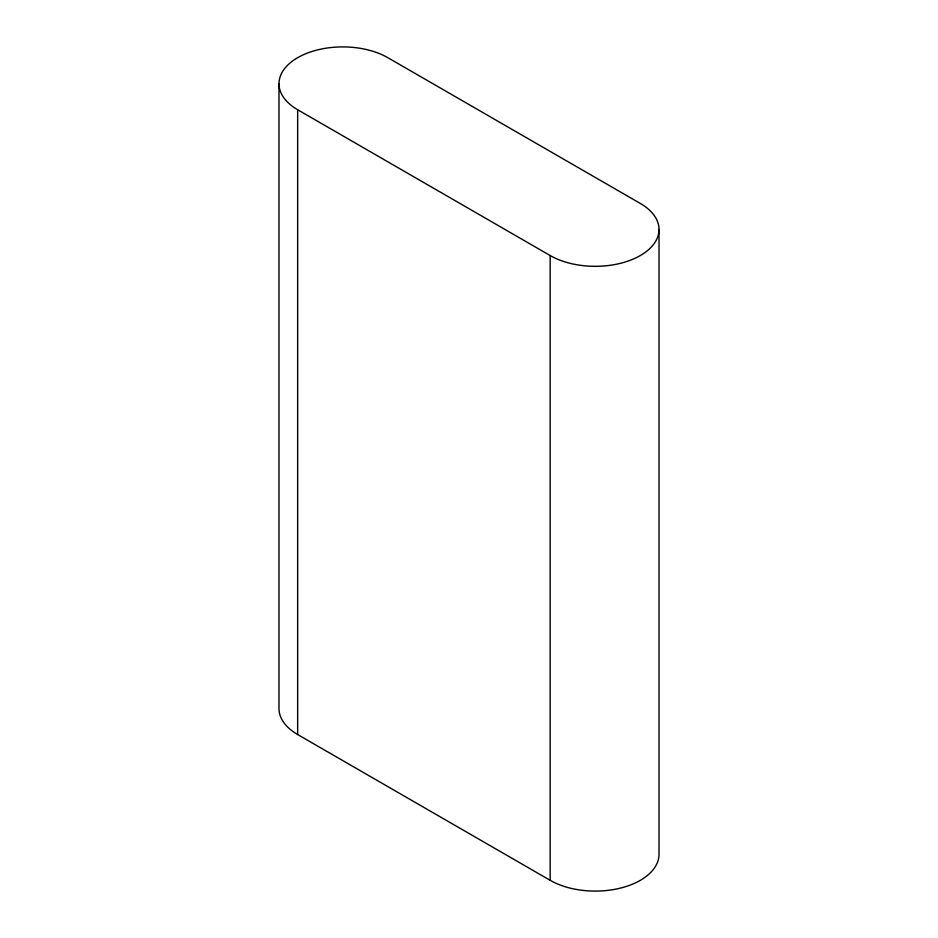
<?xml version="1.0" encoding="UTF-8"?>
<svg xmlns="http://www.w3.org/2000/svg" width="938" height="938" viewBox="0 0 938 938"><rect width="100%" height="100%" fill="white"/><g stroke="black" fill="none" stroke-linecap="round" stroke-linejoin="round"><path stroke-width="1.41" d="M278.985 83.717L278.985 708.507A63.772 36.817 0 0 0 297.663 734.536L550.16 880.313A63.772 36.817 0 0 0 619.655 888.298A63.772 36.817 0 0 0 659.015 854.284L659.015 229.493M297.663 734.536L297.663 109.746A63.772 36.817 0 0 1 297.663 57.687A63.772 36.817 0 0 1 387.84 57.687L640.337 203.464A63.772 36.817 0 0 1 640.337 255.535A63.772 36.817 0 0 1 550.16 255.535L297.663 109.746M550.16 880.313L550.16 255.535"/></g></svg>
